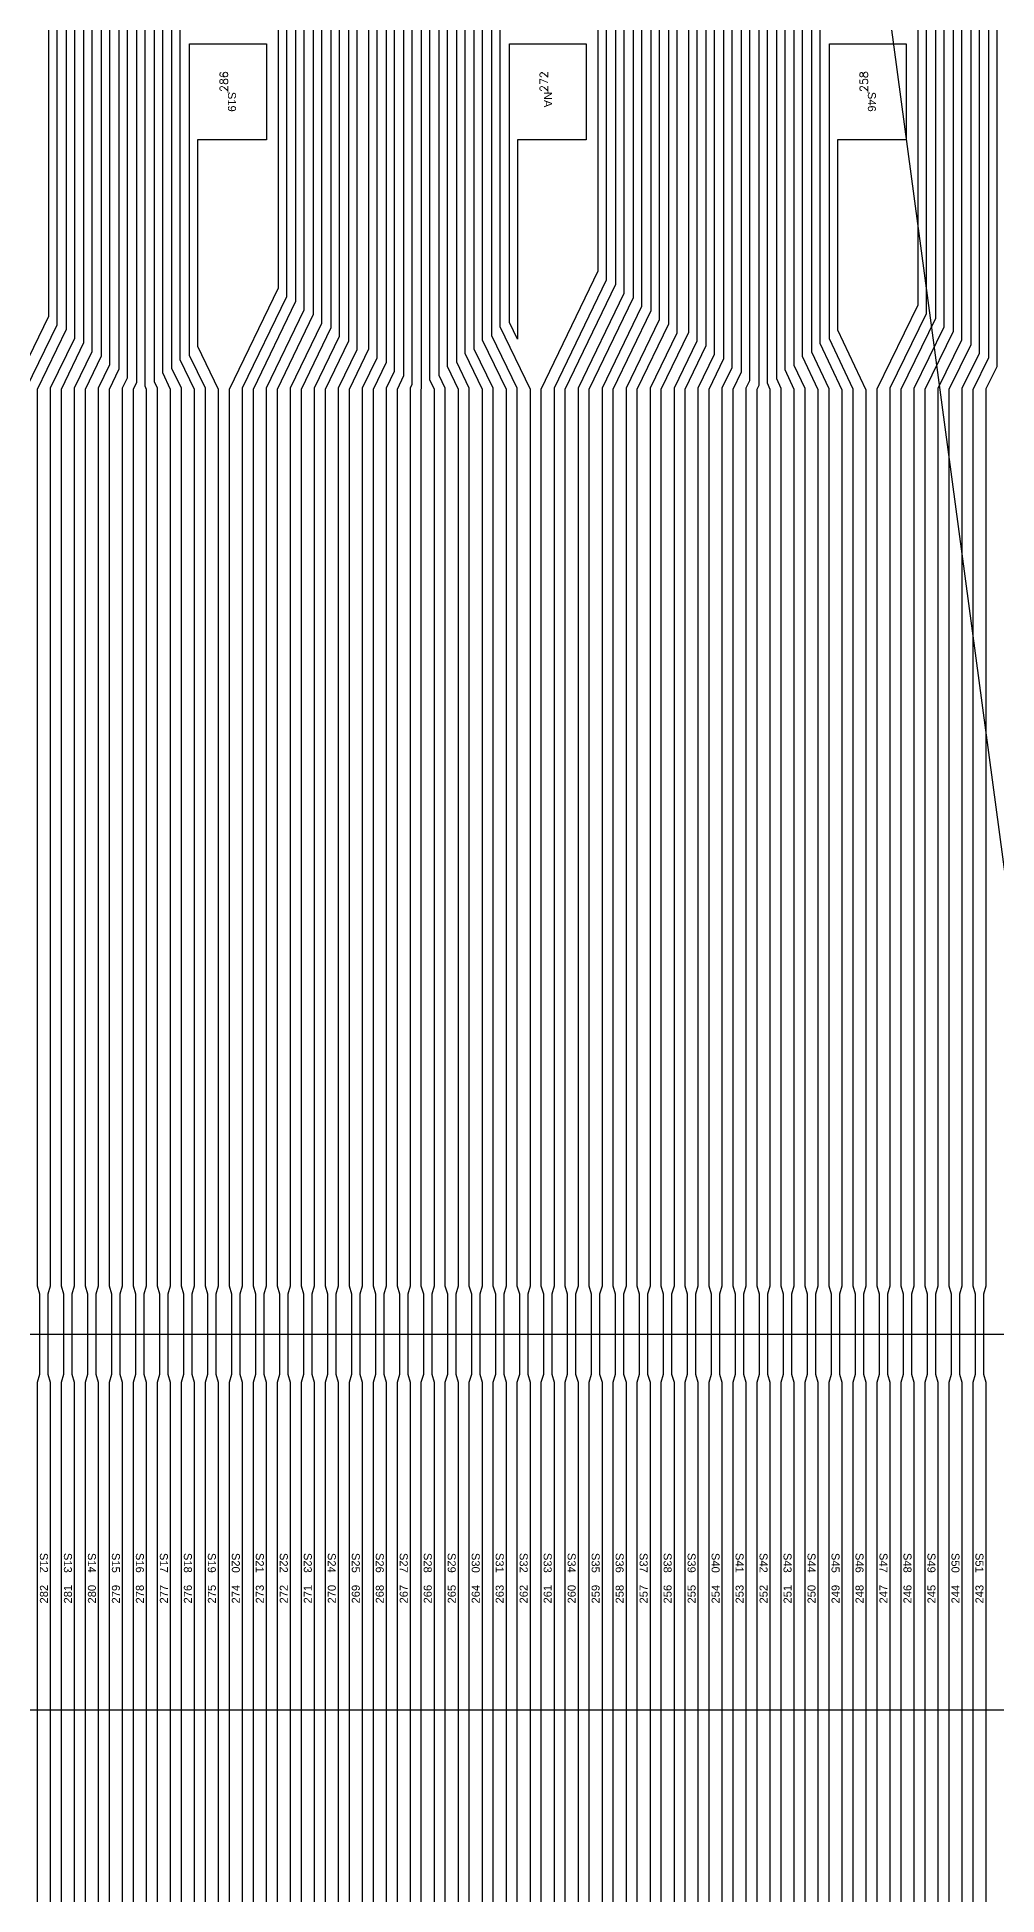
# Model space of a CAD drawing. Extents: x 10 to 206, y -65 to 73.
# Drawn here: x 58.5 to 59.7, y 37.936 to 40.258 of the extents above; entities that cross this region are included whole.
import ezdxf
from ezdxf.enums import TextEntityAlignment as Align

# ---------------------------------------------------------------- set-up
doc = ezdxf.new("R2010")
doc.units = 0
doc.header["$LTSCALE"] = 0.5
doc.layers.get('0').update_dxf_attribs({"lineweight": 13})
for name, color, linetype in [('01 Copper', 3, 'Continuous'), ('03 Solder resist', 6, 'Continuous'), ('06 Cutline', 4, 'Continuous'), ('08 Dimension&pin assignment', 7, 'Continuous')]:
    doc.layers.add(name, color=color, linetype=linetype)
doc.layers.add('13 OL no.', color=190, linetype='Continuous', lineweight=0)
doc.layers.add('14 OL name', color=220, linetype='Continuous', lineweight=0)
doc.styles.add('BWCUSTNM', font='txt.shx', dxfattribs={"bigfont": 'AllInOneBig.shx'})
doc.styles.add('MBC_Arial_Font', font='arial.ttf')
doc.styles.get("Standard").update_dxf_attribs({"font": 'romans.shx', "width": 0.75, "bigfont": 'AllInOneBig.shx'})
doc.dimstyles.new('ISO-25', dxfattribs={"dimtxt": 0.5, "dimasz": 0.8, "dimexe": 0.1, "dimexo": 0.1, "dimgap": 0.1, "dimtad": 1, "dimdec": 3, "dimzin": 1, "dimdsep": 46, "dimtxsty": 'Standard', "dimcen": 0.5, "dimadec": 0, "dimazin": 0, "dimtfac": 1, "dimtdec": 3, "dimtmove": 0, "dimatfit": 3, "dimfxl": 0, "dimarcsym": 0})
doc.dimstyles.new('ISO-25$0', dxfattribs={"dimtxt": 0.5, "dimasz": 1, "dimexe": 0.1, "dimexo": 0.1, "dimgap": 0.1, "dimtad": 1, "dimdec": 3, "dimzin": 1, "dimdsep": 46, "dimtxsty": 'Standard', "dimcen": 0.5, "dimadec": 0, "dimazin": 0, "dimtfac": 1, "dimtdec": 3, "dimtmove": 0, "dimatfit": 3, "dimfxl": 0, "dimarcsym": 0})

# ---------------------------------------------------------------- blocks, each defined once
blk = doc.blocks.new('*D602')
at = {"layer": '08 Dimension&pin assignment', "color": 0, "lineweight": -2, "transparency": 16777216}
for p, q in [((55.9754, 38.2669), (55.9754, 46.9014)), ((62.1073, 42.4464), (62.1073, 46.9014)), ((55.9754, 46.8014), (49.3147, 46.8014)), ((61.3073, 46.8014), (56.7754, 46.8014))]:
    blk.add_line(p, q, dxfattribs=at)
at = {"layer": '08 Dimension&pin assignment', "color": 0, "transparency": 16777216}
for points in [[(56.7754, 46.9348), (56.7754, 46.6681), (55.9754, 46.8014)], [(61.3073, 46.6681), (61.3073, 46.9348), (62.1073, 46.8014)]]:
    blk.add_solid(points, dxfattribs=at)
at = {"layer": 'Defpoints', "color": 0, "transparency": 16777216}
for p in [(55.9754, 46.8014), (62.1073, 42.3464), (55.9754, 38.1669)]:
    blk.add_point(p, dxfattribs=at)
at = {"layer": '08 Dimension&pin assignment', "color": 0, "transparency": 16777216, "insert": (52.1557, 47.2824), "char_height": 0.5, "attachment_point": 5}
blk.add_mtext('6.1318644%%P{\\C2;0.1}(SR)', dxfattribs=at)
blk = doc.blocks.new('*D603')
at = {"layer": '08 Dimension&pin assignment', "color": 0, "lineweight": -2, "transparency": 16777216}
for p, q in [((57.0683, 38.6369), (57.0683, 48.9014)), ((67.1463, 38.6369), (67.1463, 48.9014)), ((57.8683, 48.8014), (66.3463, 48.8014))]:
    blk.add_line(p, q, dxfattribs=at)
at = {"layer": '08 Dimension&pin assignment', "color": 0, "transparency": 16777216}
for points in [[(57.8683, 48.9348), (57.8683, 48.6681), (57.0683, 48.8014)], [(66.3463, 48.6681), (66.3463, 48.9348), (67.1463, 48.8014)]]:
    blk.add_solid(points, dxfattribs=at)
at = {"layer": 'Defpoints', "color": 0, "transparency": 16777216}
for p in [(67.1463, 48.8014), (57.0683, 38.5369), (67.1463, 38.5369)]:
    blk.add_point(p, dxfattribs=at)
at = {"layer": '08 Dimension&pin assignment', "color": 0, "transparency": 16777216, "insert": (62.1073, 49.2824), "char_height": 0.5, "attachment_point": 5}
blk.add_mtext('*10.0780%%P0.003(Mark~Mark) after IC', dxfattribs=at)
blk = doc.blocks.new('*D605')
at = {"layer": '08 Dimension&pin assignment', "color": 0, "lineweight": -2, "transparency": 16777216}
for p, q in [((57.2792, 38.7952), (57.2792, 44.9014)), ((66.9353, 38.7952), (66.9353, 44.9014)), ((58.0792, 44.8014), (66.1353, 44.8014))]:
    blk.add_line(p, q, dxfattribs=at)
at = {"layer": '08 Dimension&pin assignment', "color": 0, "transparency": 16777216}
for points in [[(58.0792, 44.9348), (58.0792, 44.6681), (57.2792, 44.8014)], [(66.1353, 44.6681), (66.1353, 44.9348), (66.9353, 44.8014)]]:
    blk.add_solid(points, dxfattribs=at)
at = {"layer": 'Defpoints', "color": 0, "transparency": 16777216}
for p in [(66.9353, 44.8014), (57.2792, 38.6952), (66.9353, 38.6952)]:
    blk.add_point(p, dxfattribs=at)
at = {"layer": '08 Dimension&pin assignment', "color": 0, "transparency": 16777216, "insert": (62.1073, 45.2824), "char_height": 0.5, "attachment_point": 5}
blk.add_mtext('*P0.03*(323-1)*0.9996=*9.656136%%P0.003(Total pitch) after IC', dxfattribs=at)
blk = doc.blocks.new('*D622')
at = {"layer": '08 Dimension&pin assignment', "color": 0, "lineweight": -2, "transparency": 16777216}
for p, q in [((46.1973, 39.1364), (46.1973, 52.9014)), ((78.0173, 39.1364), (78.0173, 52.9014)), ((46.9973, 52.8014), (77.2173, 52.8014))]:
    blk.add_line(p, q, dxfattribs=at)
at = {"layer": '08 Dimension&pin assignment', "color": 0, "transparency": 16777216}
for points in [[(46.9973, 52.9348), (46.9973, 52.6681), (46.1973, 52.8014)], [(77.2173, 52.9348), (77.2173, 52.6681), (78.0173, 52.8014)]]:
    blk.add_solid(points, dxfattribs=at)
at = {"layer": '08 Dimension&pin assignment', "color": 0, "transparency": 16777216, "insert": (62.1014, 53.1514), "char_height": 0.5, "width": 4.25, "attachment_point": 5}
blk.add_mtext('31.820%%P0.07', dxfattribs=at)
blk = doc.blocks.new('*D626')
at = {"layer": '08 Dimension&pin assignment', "color": 0, "lineweight": -2, "transparency": 16777216}
for p, q in [((47.8345, 43.0835), (54.2023, 43.0835)), ((54.2023, 43.0835), (56.6015, 36.6674)), ((58.6329, 31.2348), (56.8817, 35.9181)), ((58.9131, 30.4855), (59.1932, 29.7361))]:
    blk.add_line(p, q, dxfattribs=at)
at = {"layer": '08 Dimension&pin assignment', "color": 0, "transparency": 16777216}
for points in [[(56.7263, 36.7141), (56.4766, 36.6207), (56.8817, 35.9181)], [(59.0379, 30.5322), (58.7882, 30.4388), (58.6329, 31.2348)]]:
    blk.add_solid(points, dxfattribs=at)
at = {"layer": '08 Dimension&pin assignment', "color": 0, "transparency": 16777216, "insert": (50.9684, 43.5644), "char_height": 0.5, "attachment_point": 5}
blk.add_mtext('∅5.000(Tape NG hole)', dxfattribs=at)
blk = doc.blocks.new('*D629')
at = {"layer": '08 Dimension&pin assignment', "color": 0, "lineweight": -2, "transparency": 16777216}
for p, q in [((55.6423, 35.3125), (55.6423, 51.9014)), ((68.5723, 35.3125), (68.5723, 51.9014)), ((56.4423, 51.8014), (67.7723, 51.8014))]:
    blk.add_line(p, q, dxfattribs=at)
at = {"layer": '08 Dimension&pin assignment', "color": 0, "transparency": 16777216}
for points in [[(56.4423, 51.9348), (56.4423, 51.6681), (55.6423, 51.8014)], [(67.7723, 51.9348), (67.7723, 51.6681), (68.5723, 51.8014)]]:
    blk.add_solid(points, dxfattribs=at)
at = {"layer": '08 Dimension&pin assignment', "color": 0, "transparency": 16777216, "insert": (62.1073, 52.2824), "char_height": 0.5, "attachment_point": 5}
blk.add_mtext('12.930±0.1(Cutline)', dxfattribs=at)
blk = doc.blocks.new('*D632')
at = {"layer": '08 Dimension&pin assignment', "color": 0, "lineweight": -2, "transparency": 16777216}
for p, q in [((86.5948, 34.3764), (86.5948, 45.0329)), ((57.8573, 33.5764), (86.6948, 33.5764)), ((79.6948, 33.5764), (86.6948, 33.5764)), ((86.5948, 32.7764), (86.5948, 31.9764))]:
    blk.add_line(p, q, dxfattribs=at)
at = {"layer": '08 Dimension&pin assignment', "color": 0, "transparency": 16777216}
for points in [[(86.4614, 34.3764), (86.7281, 34.3764), (86.5948, 33.5764)], [(86.4614, 32.7764), (86.7281, 32.7764), (86.5948, 33.5764)]]:
    blk.add_solid(points, dxfattribs=at)
at = {"layer": '08 Dimension&pin assignment', "color": 0, "transparency": 16777216, "insert": (86.1138, 41.0847), "char_height": 0.5, "attachment_point": 5, "rotation": 90}
blk.add_mtext('0%%P1(%%C5mm Tape NG Hole)', dxfattribs=at)
blk = doc.blocks.new('*D635')
at = {"layer": '08 Dimension&pin assignment', "color": 0, "lineweight": -2, "transparency": 16777216}
for p, q in [((57.3051, 37.7672), (57.3051, 49.9014)), ((66.9094, 37.7672), (66.9094, 49.9014)), ((58.1051, 49.8014), (66.1094, 49.8014))]:
    blk.add_line(p, q, dxfattribs=at)
at = {"layer": '08 Dimension&pin assignment', "color": 0, "transparency": 16777216}
for points in [[(58.1051, 49.9348), (58.1051, 49.6681), (57.3051, 49.8014)], [(66.1094, 49.9348), (66.1094, 49.6681), (66.9094, 49.8014)]]:
    blk.add_solid(points, dxfattribs=at)
at = {"layer": 'Defpoints', "color": 0, "transparency": 16777216}
for p in [(66.9094, 49.8014), (57.3051, 37.6672), (66.9094, 37.6672)]:
    blk.add_point(p, dxfattribs=at)
at = {"layer": '08 Dimension&pin assignment', "color": 0, "transparency": 16777216, "insert": (62.1073, 50.2824), "char_height": 0.5, "width": 8.508446, "attachment_point": 5}
blk.add_mtext('9.604±0.1(Cutline)', dxfattribs=at)
blk = doc.blocks.new('*D639')
at = {"layer": '08 Dimension&pin assignment', "color": 0, "lineweight": -2, "transparency": 16777216}
for p, q in [((56.6923, 34.1764), (56.6923, 45.9014)), ((62.1073, 42.4464), (62.1073, 45.9014)), ((61.3073, 45.8014), (57.4923, 45.8014))]:
    blk.add_line(p, q, dxfattribs=at)
at = {"layer": '08 Dimension&pin assignment', "color": 0, "transparency": 16777216}
for points in [[(57.4923, 45.9348), (57.4923, 45.6681), (56.6923, 45.8014)], [(61.3073, 45.9348), (61.3073, 45.6681), (62.1073, 45.8014)]]:
    blk.add_solid(points, dxfattribs=at)
at = {"layer": '08 Dimension&pin assignment', "color": 0, "transparency": 16777216, "insert": (59.3998, 46.2824), "char_height": 0.5, "attachment_point": 5}
blk.add_mtext('5.415{\\A1;\\Fromans,bigfont|c128;%%P0.1\\Fromans,bigfont|c136;5\\Fromans,bigfont|c128;(\\Fromans,bigfont|c136;SR\\Fromans,bigfont|c128;)}', dxfattribs=at)
blk = doc.blocks.new('*D644')
at = {"layer": '08 Dimension&pin assignment', "color": 0, "lineweight": -2, "transparency": 16777216}
for p, q in [((56.7683, 38.5369), (56.7683, 50.9014)), ((67.4463, 38.5369), (67.4463, 50.9014)), ((57.5683, 50.8014), (66.6463, 50.8014))]:
    blk.add_line(p, q, dxfattribs=at)
at = {"layer": '08 Dimension&pin assignment', "color": 0, "transparency": 16777216}
for points in [[(57.5683, 50.9348), (57.5683, 50.6681), (56.7683, 50.8014)], [(66.6463, 50.9348), (66.6463, 50.6681), (67.4463, 50.8014)]]:
    blk.add_solid(points, dxfattribs=at)
at = {"layer": '08 Dimension&pin assignment', "color": 0, "transparency": 16777216, "insert": (62.1073, 51.2824), "char_height": 0.5, "width": 7.421255, "attachment_point": 5}
blk.add_mtext('10.678±0.1(Cutline)', dxfattribs=at)
blk = doc.blocks.new('*D692')
at = {"layer": '08 Dimension&pin assignment', "color": 0, "lineweight": -2, "transparency": 16777216}
for p, q in [((57.1453, 33.9409), (57.1453, 43.8654)), ((67.0692, 33.9409), (67.0692, 43.8654)), ((57.9453, 43.7654), (66.2692, 43.7654)), ((67.0692, 43.7654), (78.7121, 43.7654))]:
    blk.add_line(p, q, dxfattribs=at)
at = {"layer": '08 Dimension&pin assignment', "color": 0, "transparency": 16777216}
for points in [[(57.9453, 43.8987), (57.9453, 43.632), (57.1453, 43.7654)], [(66.2692, 43.632), (66.2692, 43.8987), (67.0692, 43.7654)]]:
    blk.add_solid(points, dxfattribs=at)
at = {"layer": 'Defpoints', "color": 0, "transparency": 16777216}
for p in [(67.0692, 43.7654), (57.1453, 33.8409), (67.0692, 33.8409)]:
    blk.add_point(p, dxfattribs=at)
at = {"layer": '08 Dimension&pin assignment', "color": 0, "transparency": 16777216, "insert": (73.2907, 44.2463), "char_height": 0.5, "attachment_point": 5}
blk.add_mtext('{\\Fromans,chineset|c0;\\C2;9.9\\Fromans.shx,chineset.shx|c0;18*1.0006=9.9239508%%P0.005(I/L)}', dxfattribs=at)

msp = doc.modelspace()

# ---------------------------------------------------------------- linework, layer by layer
for p in [(58.73875674, 40.18942951), (59.13875674, 40.18942951), (59.53875674, 40.18942951)]:
    msp.add_point(p)
at = {"layer": '01 Copper'}
for points in [[(58.47070874, 35.77851352), (58.47070874, 38.57693204), (58.47370874, 38.58693204), (58.47370874, 38.68693204), (58.47070874, 38.69693204), (58.47070874, 39.81802861), (58.51475674, 39.90916839), (58.51475674, 41.15142951), (58.59975674, 41.15142951), (58.59975674, 41.03142951), (58.52475674, 41.03142951), (58.52475674, 39.89768625), (58.48670874, 39.81896109), (58.48670874, 38.69693204), (58.48370874, 38.68693204), (58.48370874, 38.58693204), (58.48670874, 38.57693204), (58.48670874, 35.77602542, -0.1359329595)], [(58.50069674, 35.7740713), (58.50069674, 38.57693204), (58.50369674, 38.58693204), (58.50369674, 38.68693204), (58.50069674, 38.69693204), (58.50069674, 39.81802861), (58.53675674, 39.89264041), (58.53675674, 41.01142951), (58.65175674, 41.01142951), (58.65175674, 41.03142951), (58.61475674, 41.03142951), (58.61475674, 41.15142951), (58.69975674, 41.15142951), (58.69975674, 41.03142951), (58.66275674, 41.03142951), (58.66275674, 41.00042951), (58.54675674, 41.00042951), (58.54675674, 39.88115827), (58.51669674, 39.81896109), (58.51669674, 38.69693204), (58.51369674, 38.68693204), (58.51369674, 38.58693204), (58.51669674, 38.57693204), (58.51669674, 35.77158321, -0.1359329595)], [(58.83056474, 35.7252069), (58.83056474, 38.57693204), (58.83356474, 38.58693204), (58.83356474, 38.68693204), (58.83056474, 38.69693204), (58.83056474, 39.81802864), (58.86775674, 39.89498262), (58.86775674, 41.00042951), (58.75175674, 41.00042951), (58.75175674, 41.03142951), (58.71475674, 41.03142951), (58.71475674, 41.15142951), (58.79975674, 41.15142951), (58.79975674, 41.03142951), (58.76275674, 41.03142951), (58.76275674, 41.01142951), (58.87775674, 41.01142951), (58.87775674, 39.88350049), (58.84656474, 39.81896111), (58.84656474, 38.69693204), (58.84356474, 38.68693204), (58.84356474, 38.58693204), (58.84656474, 38.57693204), (58.84656474, 35.72271881, -0.1359329595)], [(58.86055274, 35.72076469), (58.86055274, 38.57693204), (58.86355274, 38.58693204), (58.86355274, 38.68693204), (58.86055274, 38.69693204), (58.86055274, 39.81802863), (58.88975674, 39.87845464), (58.88975674, 41.03142951), (58.81475674, 41.03142951), (58.81475674, 41.15142951), (58.89975674, 41.15142951), (58.89975674, 39.86697251), (58.87655274, 39.8189611), (58.87655274, 38.69693204), (58.87355274, 38.68693204), (58.87355274, 38.58693204), (58.87655274, 38.57693204), (58.87655274, 35.71827659, -0.1359329595)], [(58.89054074, 35.71632247), (58.89054074, 38.57693204), (58.89354074, 38.58693204), (58.89354074, 38.68693204), (58.89054074, 38.69693204), (58.89054074, 39.81802863), (58.91475674, 39.86813396), (58.91475674, 41.15142951), (58.99975674, 41.15142951), (58.99975674, 41.03142951), (58.92475674, 41.03142951), (58.92475674, 39.85665183), (58.90654074, 39.8189611), (58.90654074, 38.69693204), (58.90354074, 38.68693204), (58.90354074, 38.58693204), (58.90654074, 38.57693204), (58.90654074, 35.71383438, -0.1359329595)], [(58.92052874, 35.71188025), (58.92052874, 38.57693204), (58.92352874, 38.58693204), (58.92352874, 38.68693204), (58.92052874, 38.69693204), (58.92052874, 39.81802862), (58.93675674, 39.85160598), (58.93675674, 41.01142951), (59.05175674, 41.01142951), (59.05175674, 41.03142951), (59.01475674, 41.03142951), (59.01475674, 41.15142951), (59.09975674, 41.15142951), (59.09975674, 41.03142951), (59.06275674, 41.03142951), (59.06275674, 41.00042951), (58.94675674, 41.00042951), (58.94675674, 39.84012385), (58.93652874, 39.81896109), (58.93652874, 38.69693204), (58.93352874, 38.68693204), (58.93352874, 38.58693204), (58.93652874, 38.57693204), (58.93652874, 35.70939216, -0.1359329595)], [(59.22040874, 35.66745807), (59.22040874, 38.57693204), (59.22340874, 38.58693204), (59.22340874, 38.68693204), (59.22040874, 38.69693204), (59.22040874, 39.81802862), (59.26775674, 39.91599642), (59.26775674, 41.00042951), (59.15175674, 41.00042951), (59.15175674, 41.03142951), (59.11475674, 41.03142951), (59.11475674, 41.15142951), (59.19975674, 41.15142951), (59.19975674, 41.03142951), (59.16275674, 41.03142951), (59.16275674, 41.01142951), (59.27775674, 41.01142951), (59.27775674, 39.90451429), (59.23640874, 39.8189611), (59.23640874, 38.69693204), (59.23340874, 38.68693204), (59.23340874, 38.58693204), (59.23640874, 38.57693204), (59.23640874, 35.66496998, -0.1359329595)], [(59.25039674, 35.66301586), (59.25039674, 38.57693204), (59.25339674, 38.58693204), (59.25339674, 38.68693204), (59.25039674, 38.69693204), (59.25039674, 39.81802862), (59.28975674, 39.89946844), (59.28975674, 41.03142951), (59.21475674, 41.03142951), (59.21475674, 41.15142951), (59.29975674, 41.15142951), (59.29975674, 39.8879863), (59.26639674, 39.8189611), (59.26639674, 38.69693204), (59.26339674, 38.68693204), (59.26339674, 38.58693204), (59.26639674, 38.57693204), (59.26639674, 35.66052776, -0.1359329595)], [(59.28038474, 35.65857364), (59.28038474, 38.57693204), (59.28338474, 38.58693204), (59.28338474, 38.68693204), (59.28038474, 38.69693204), (59.28038474, 39.81802862), (59.31475674, 39.88914776), (59.31475674, 41.15142951), (59.39975674, 41.15142951), (59.39975674, 41.03142951), (59.32475674, 41.03142951), (59.32475674, 39.87766563), (59.29638474, 39.81896109), (59.29638474, 38.69693204), (59.29338474, 38.68693204), (59.29338474, 38.58693204), (59.29638474, 38.57693204), (59.29638474, 35.65608555, -0.1359329595)], [(59.31037274, 35.65413142), (59.31037274, 38.57693204), (59.31337274, 38.58693204), (59.31337274, 38.68693204), (59.31037274, 38.69693204), (59.31037274, 39.81802862), (59.33675674, 39.87261978), (59.33675674, 41.01142951), (59.45175674, 41.01142951), (59.45175674, 41.03142951), (59.41475674, 41.03142951), (59.41475674, 41.15142951), (59.49975674, 41.15142951), (59.49975674, 41.03142951), (59.46275674, 41.03142951), (59.46275674, 41.00042951), (59.34675674, 41.00042951), (59.34675674, 39.86113765), (59.32637274, 39.81896109), (59.32637274, 38.69693204), (59.32337274, 38.68693204), (59.32337274, 38.58693204), (59.32637274, 38.57693204), (59.32637274, 35.65164333, -0.1359329595)], [(59.64024074, 35.60526703), (59.64024074, 38.57693204), (59.64324074, 38.58693204), (59.64324074, 38.68693204), (59.64024074, 38.69693204), (59.64024074, 39.81769542), (59.66775674, 39.8738262), (59.66775674, 41.00042951), (59.55175674, 41.00042951), (59.55175674, 41.03142951), (59.51475674, 41.03142951), (59.51475674, 41.15142951), (59.59975674, 41.15142951), (59.59975674, 41.03142951), (59.56275674, 41.03142951), (59.56275674, 41.01142951), (59.67775674, 41.01142951), (59.67775674, 39.86241956), (59.65624074, 39.81852837), (59.65624074, 38.69693204), (59.65324074, 38.68693204), (59.65324074, 38.58693204), (59.65624074, 38.57693204), (59.65624074, 35.60277893, -0.1359329595)], [(59.67022874, 35.60082481), (59.67022874, 38.57693204), (59.67322874, 38.58693204), (59.67322874, 38.68693204), (59.67022874, 38.69693204), (59.67022874, 39.81752883), (59.68975674, 39.85736463), (59.68975674, 41.03142951), (59.61475674, 41.03142951), (59.61475674, 41.15142951), (59.69975674, 41.15142951), (59.69975674, 39.84595799), (59.68622874, 39.81836178), (59.68622874, 38.69693204), (59.68322874, 38.68693204), (59.68322874, 38.58693204), (59.68622874, 38.57693204), (59.68622874, 35.59833672, -0.1359329595)], [(58.53068474, 35.76962908), (58.53068474, 38.57693204), (58.53368474, 38.58693204), (58.53368474, 38.68693204), (58.53068474, 38.69693204), (58.53068474, 39.81802861), (58.55875674, 39.87611242), (58.55875674, 40.98042951), (58.64775674, 40.98042951), (58.64775674, 40.86042951), (58.56875674, 40.86042951), (58.56875674, 39.86463029), (58.54668474, 39.81896109), (58.54668474, 38.69693204), (58.54368474, 38.68693204), (58.54368474, 38.58693204), (58.54668474, 38.57693204), (58.54668474, 35.76714099, -0.1359329595)], [(58.62064874, 35.75630243), (58.62064874, 38.57693204), (58.62364874, 38.58693204), (58.62364874, 38.68693204), (58.62064874, 38.69693204), (58.62064874, 39.81802861), (58.62475674, 39.82652848), (58.62475674, 40.56042951), (58.70175674, 40.56042951), (58.70175674, 40.86042951), (58.66275674, 40.86042951), (58.66275674, 40.98042951), (58.75175674, 40.98042951), (58.75175674, 40.86042951), (58.71275674, 40.86042951), (58.71275674, 40.54942951), (58.63475674, 40.54942951), (58.63475674, 39.82194335), (58.63664874, 39.81802861), (58.63664874, 38.69693204), (58.63364874, 38.68693204), (58.63364874, 38.58693204), (58.63664874, 38.57693204), (58.63664874, 35.75381434, -0.1359329595)], [(58.80057674, 35.72964912), (58.80057674, 38.57693204), (58.80357674, 38.58693204), (58.80357674, 38.68693204), (58.80057674, 38.69693204), (58.80057674, 39.81802864), (58.84575674, 39.9115106), (58.84575674, 40.86042951), (58.76675674, 40.86042951), (58.76675674, 40.98042951), (58.85575674, 40.98042951), (58.85575674, 39.90002847), (58.81657674, 39.81896111), (58.81657674, 38.69693204), (58.81357674, 38.68693204), (58.81357674, 38.58693204), (58.81657674, 38.57693204), (58.81657674, 35.72716103, -0.1359329595)], [(58.95051674, 35.70743803), (58.95051674, 38.57693204), (58.95351674, 38.58693204), (58.95351674, 38.68693204), (58.95051674, 38.69693204), (58.95051674, 39.81802862), (58.95875674, 39.83507801), (58.95875674, 40.98042951), (59.04775674, 40.98042951), (59.04775674, 40.86042951), (58.96875674, 40.86042951), (58.96875674, 39.82359587), (58.96651674, 39.81896109), (58.96651674, 38.69693204), (58.96351674, 38.68693204), (58.96351674, 38.58693204), (58.96651674, 38.57693204), (58.96651674, 35.70494994, -0.1359329595)], [(59.04048074, 35.69411138), (59.04048074, 38.57693204), (59.04348074, 38.58693204), (59.04348074, 38.68693204), (59.04048074, 38.69693204), (59.04048074, 39.81896108), (59.02475674, 39.85149564), (59.02475674, 40.56042951), (59.10175674, 40.56042951), (59.10175674, 40.86042951), (59.06275674, 40.86042951), (59.06275674, 40.98042951), (59.15175674, 40.98042951), (59.15175674, 40.86042951), (59.11275674, 40.86042951), (59.11275674, 40.54942951), (59.03475674, 40.54942951), (59.03475674, 39.86297778), (59.05648074, 39.8180286), (59.05648074, 38.69693204), (59.05348074, 38.68693204), (59.05348074, 38.58693204), (59.05648074, 38.57693204), (59.05648074, 35.69162329, -0.1359329595)], [(59.19042074, 35.67190029), (59.19042074, 38.57693204), (59.19342074, 38.58693204), (59.19342074, 38.68693204), (59.19042074, 38.69693204), (59.19042074, 39.81802863), (59.24575674, 39.9325244), (59.24575674, 40.86042951), (59.16675674, 40.86042951), (59.16675674, 40.98042951), (59.25575674, 40.98042951), (59.25575674, 39.92104227), (59.20642074, 39.8189611), (59.20642074, 38.69693204), (59.20342074, 38.68693204), (59.20342074, 38.58693204), (59.20642074, 38.57693204), (59.20642074, 35.6694122, -0.1359329595)], [(59.34036074, 35.6496892), (59.34036074, 38.57693204), (59.34336074, 38.58693204), (59.34336074, 38.68693204), (59.34036074, 38.69693204), (59.34036074, 39.81802862), (59.35875674, 39.8560918), (59.35875674, 40.98042951), (59.44775674, 40.98042951), (59.44775674, 40.86042951), (59.36875674, 40.86042951), (59.36875674, 39.84460967), (59.35636074, 39.81896109), (59.35636074, 38.69693204), (59.35336074, 38.68693204), (59.35336074, 38.58693204), (59.35636074, 38.57693204), (59.35636074, 35.64720111, -0.1359329595)], [(59.43032474, 35.63636255), (59.43032474, 38.57693204), (59.43332474, 38.58693204), (59.43332474, 38.68693204), (59.43032474, 38.69693204), (59.43032474, 39.81885106), (59.42475674, 39.83064317), (59.42475674, 40.56042951), (59.50175674, 40.56042951), (59.50175674, 40.86042951), (59.46275674, 40.86042951), (59.46275674, 40.98042951), (59.55175674, 40.98042951), (59.55175674, 40.86042951), (59.51275674, 40.86042951), (59.51275674, 40.54942951), (59.43475674, 40.54942951), (59.43475674, 39.84225361), (59.44632474, 39.81775447), (59.44632474, 38.69693204), (59.44332474, 38.68693204), (59.44332474, 38.58693204), (59.44632474, 38.57693204), (59.44632474, 35.63387446, -0.1359329595)], [(59.61025274, 35.60970925), (59.61025274, 38.57693204), (59.61325274, 38.58693204), (59.61325274, 38.68693204), (59.61025274, 38.69693204), (59.61025274, 39.817862), (59.64575674, 39.89028777), (59.64575674, 40.86042951), (59.56675674, 40.86042951), (59.56675674, 40.98042951), (59.65575674, 40.98042951), (59.65575674, 39.87888112), (59.62625274, 39.81869496), (59.62625274, 38.69693204), (59.62325274, 38.68693204), (59.62325274, 38.58693204), (59.62625274, 38.57693204), (59.62625274, 35.60722115, -0.1359329595)], [(58.56067274, 35.76518686), (58.56067274, 38.57693204), (58.56367274, 38.58693204), (58.56367274, 38.68693204), (58.56067274, 38.69693204), (58.56067274, 39.81802861), (58.58075674, 39.85958444), (58.58075674, 40.84042951), (58.68675674, 40.84042951), (58.68675674, 40.72042951), (58.59075674, 40.72042951), (58.59075674, 39.84810231), (58.57667274, 39.81896109), (58.57667274, 38.69693204), (58.57367274, 38.68693204), (58.57367274, 38.58693204), (58.57667274, 38.57693204), (58.57667274, 35.76269877, -0.1359329595)], [(58.77058874, 35.73409134), (58.77058874, 38.57693204), (58.77358874, 38.58693204), (58.77358874, 38.68693204), (58.77058874, 38.69693204), (58.77058874, 39.81802864), (58.82375674, 39.92803858), (58.82375674, 40.72042951), (58.72775674, 40.72042951), (58.72775674, 40.84042951), (58.83375674, 40.84042951), (58.83375674, 39.91655645), (58.78658874, 39.81896112), (58.78658874, 38.69693204), (58.78358874, 38.68693204), (58.78358874, 38.58693204), (58.78658874, 38.57693204), (58.78658874, 35.73160325, -0.1359329595)], [(58.98050474, 35.70299582), (58.98050474, 38.57693204), (58.98350474, 38.58693204), (58.98350474, 38.68693204), (58.98050474, 38.69693204), (58.98050474, 39.81802861), (58.98075674, 39.81855003), (58.98075674, 40.84042951), (59.08675674, 40.84042951), (59.08675674, 40.72042951), (58.99075674, 40.72042951), (58.99075674, 39.82992181), (58.99650474, 39.81802861), (58.99650474, 38.69693204), (58.99350474, 38.68693204), (58.99350474, 38.58693204), (58.99650474, 38.57693204), (58.99650474, 35.70050772, -0.1359329595)], [(59.16043274, 35.67634251), (59.16043274, 38.57693204), (59.16343274, 38.58693204), (59.16343274, 38.68693204), (59.16043274, 38.69693204), (59.16043274, 39.81802863), (59.22375674, 39.94905238), (59.22375674, 40.72042951), (59.12775674, 40.72042951), (59.12775674, 40.84042951), (59.23375674, 40.84042951), (59.23375674, 39.93757025), (59.17643274, 39.8189611), (59.17643274, 38.69693204), (59.17343274, 38.68693204), (59.17343274, 38.58693204), (59.17643274, 38.57693204), (59.17643274, 35.67385442, -0.1359329595)], [(59.37034874, 35.64524699), (59.37034874, 38.57693204), (59.37334874, 38.58693204), (59.37334874, 38.68693204), (59.37034874, 38.69693204), (59.37034874, 39.81802861), (59.38075674, 39.83956382), (59.38075674, 40.84042951), (59.48675674, 40.84042951), (59.48675674, 40.72042951), (59.39075674, 40.72042951), (59.39075674, 39.82808169), (59.38634874, 39.81896109), (59.38634874, 38.69693204), (59.38334874, 38.68693204), (59.38334874, 38.58693204), (59.38634874, 38.57693204), (59.38634874, 35.64275889, -0.1359329595)], [(59.58026474, 35.61415146), (59.58026474, 38.57693204), (59.58326474, 38.58693204), (59.58326474, 38.68693204), (59.58026474, 38.69693204), (59.58026474, 39.81802859), (59.62375674, 39.90674934), (59.62375674, 40.72042951), (59.52775674, 40.72042951), (59.52775674, 40.84042951), (59.63375674, 40.84042951), (59.63375674, 39.89534269), (59.59626474, 39.81886154), (59.59626474, 38.69693204), (59.59326474, 38.68693204), (59.59326474, 38.58693204), (59.59626474, 38.57693204), (59.59626474, 35.61166337, -0.1359329595)], [(58.59066074, 35.76074465), (58.59066074, 38.57693204), (58.59366074, 38.58693204), (58.59366074, 38.68693204), (58.59066074, 38.69693204), (58.59066074, 39.81802861), (58.60275674, 39.84305646), (58.60275674, 40.70042951), (58.68675674, 40.70042951), (58.68675674, 40.58042951), (58.61275674, 40.58042951), (58.61275674, 39.83157433), (58.60666074, 39.81896109), (58.60666074, 38.69693204), (58.60366074, 38.68693204), (58.60366074, 38.58693204), (58.60666074, 38.57693204), (58.60666074, 35.75825655, -0.1359329595)], [(58.74060074, 35.73853356), (58.74060074, 38.57693204), (58.74360074, 38.58693204), (58.74360074, 38.68693204), (58.74060074, 38.69693204), (58.74060074, 39.81802865), (58.80175674, 39.94456656), (58.80175674, 40.58042951), (58.72775674, 40.58042951), (58.72775674, 40.70042951), (58.81175674, 40.70042951), (58.81175674, 39.93308443), (58.75660074, 39.81896112), (58.75660074, 38.69693204), (58.75360074, 38.68693204), (58.75360074, 38.58693204), (58.75660074, 38.57693204), (58.75660074, 35.73604547, -0.1359329595)], [(59.01049274, 35.6985536), (59.01049274, 38.57693204), (59.01349274, 38.58693204), (59.01349274, 38.68693204), (59.01049274, 38.69693204), (59.01049274, 39.81896109), (59.00275674, 39.83496766), (59.00275674, 40.70042951), (59.08675674, 40.70042951), (59.08675674, 40.58042951), (59.01275674, 40.58042951), (59.01275674, 39.8464498), (59.02649274, 39.81802861), (59.02649274, 38.69693204), (59.02349274, 38.68693204), (59.02349274, 38.58693204), (59.02649274, 38.57693204), (59.02649274, 35.69606551, -0.1359329595)], [(59.13044474, 35.68078473), (59.13044474, 38.57693204), (59.13344474, 38.58693204), (59.13344474, 38.68693204), (59.13044474, 38.69693204), (59.13044474, 39.81802863), (59.20175674, 39.96558036), (59.20175674, 40.58042951), (59.12775674, 40.58042951), (59.12775674, 40.70042951), (59.21175674, 40.70042951), (59.21175674, 39.95409823), (59.14644474, 39.8189611), (59.14644474, 38.69693204), (59.14344474, 38.68693204), (59.14344474, 38.58693204), (59.14644474, 38.57693204), (59.14644474, 35.67829664, -0.1359329595)], [(59.40033674, 35.64080477), (59.40033674, 38.57693204), (59.40333674, 38.58693204), (59.40333674, 38.68693204), (59.40033674, 38.69693204), (59.40033674, 39.81802861), (59.40275674, 39.82303584), (59.40275674, 40.70042951), (59.48675674, 40.70042951), (59.48675674, 40.58042951), (59.41275674, 40.58042951), (59.41275674, 39.82561047), (59.41633674, 39.81802861), (59.41633674, 38.69693204), (59.41333674, 38.68693204), (59.41333674, 38.58693204), (59.41633674, 38.57693204), (59.41633674, 35.63831668, -0.1359329595)], [(59.55027674, 35.61859368), (59.55027674, 38.57693204), (59.55327674, 38.58693204), (59.55327674, 38.68693204), (59.55027674, 38.69693204), (59.55027674, 39.81819518), (59.60175674, 39.9232109), (59.60175674, 40.58042951), (59.52775674, 40.58042951), (59.52775674, 40.70042951), (59.61175674, 40.70042951), (59.61175674, 39.91180426), (59.56627674, 39.81902813), (59.56627674, 38.69693204), (59.56327674, 38.68693204), (59.56327674, 38.58693204), (59.56627674, 38.57693204), (59.56627674, 35.61610559, -0.1359329595)], [(58.65063674, 35.75186021), (58.65063674, 38.57693204), (58.65363674, 38.58693204), (58.65363674, 38.68693204), (58.65063674, 38.69693204), (58.65063674, 39.81896109), (58.64675674, 39.8269892), (58.64675674, 40.52942951), (58.78675674, 40.52942951), (58.78675674, 40.40942951), (58.65675674, 40.40942951), (58.65675674, 39.83847134), (58.66663674, 39.81802861), (58.66663674, 38.69693204), (58.66363674, 38.68693204), (58.66363674, 38.58693204), (58.66663674, 38.57693204), (58.66663674, 35.74937212, -0.1359329595)], [(59.07046874, 35.68966916), (59.07046874, 38.57693204), (59.07346874, 38.58693204), (59.07346874, 38.68693204), (59.07046874, 38.69693204), (59.07046874, 39.81896108), (59.04675674, 39.86802363), (59.04675674, 40.52942951), (59.18675674, 40.52942951), (59.18675674, 40.40942951), (59.05675674, 40.40942951), (59.05675674, 39.87950576), (59.08646874, 39.8180286), (59.08646874, 38.69693204), (59.08346874, 38.68693204), (59.08346874, 38.58693204), (59.08646874, 38.57693204), (59.08646874, 35.68718107, -0.1359329595)], [(59.46031274, 35.63192033), (59.46031274, 38.57693204), (59.46331274, 38.58693204), (59.46331274, 38.68693204), (59.46031274, 38.69693204), (59.46031274, 39.81857691), (59.44675674, 39.84728631), (59.44675674, 40.52942951), (59.58675674, 40.52942951), (59.58675674, 40.40942951), (59.45675674, 40.40942951), (59.45675674, 39.85889675), (59.47631274, 39.81748033), (59.47631274, 38.69693204), (59.47331274, 38.68693204), (59.47331274, 38.58693204), (59.47631274, 38.57693204), (59.47631274, 35.62943224, -0.1359329595)], [(58.68062474, 35.74741799), (58.68062474, 38.57693204), (58.68362474, 38.58693204), (58.68362474, 38.68693204), (58.68062474, 38.69693204), (58.68062474, 39.81896108), (58.66875674, 39.84351719), (58.66875674, 40.38942951), (58.78675674, 40.38942951), (58.78675674, 40.26942951), (58.67875674, 40.26942951), (58.67875674, 39.85499932), (58.69662474, 39.8180286), (58.69662474, 38.69693204), (58.69362474, 38.68693204), (58.69362474, 38.58693204), (58.69662474, 38.57693204), (58.69662474, 35.7449299, -0.1359329595)], [(59.10045674, 35.68522695), (59.10045674, 38.57693204), (59.10345674, 38.58693204), (59.10345674, 38.68693204), (59.10045674, 38.69693204), (59.10045674, 39.81896107), (59.06875674, 39.88455161), (59.06875674, 40.38942951), (59.18675674, 40.38942951), (59.18675674, 40.26942951), (59.07875674, 40.26942951), (59.07875674, 39.89603375), (59.11645674, 39.81802859), (59.11645674, 38.69693204), (59.11345674, 38.68693204), (59.11345674, 38.58693204), (59.11645674, 38.57693204), (59.11645674, 35.68273885, -0.1359329595)], [(59.49030074, 35.62747812), (59.49030074, 38.57693204), (59.49330074, 38.58693204), (59.49330074, 38.68693204), (59.49030074, 38.69693204), (59.49030074, 39.81830277), (59.46875674, 39.86392945), (59.46875674, 40.38942951), (59.58675674, 40.38942951), (59.58675674, 40.26942951), (59.47875674, 40.26942951), (59.47875674, 39.87553989), (59.50630074, 39.81720619), (59.50630074, 38.69693204), (59.50330074, 38.68693204), (59.50330074, 38.58693204), (59.50630074, 38.57693204), (59.50630074, 35.62499002, -0.1359329595)], [(58.71061274, 35.74297578), (58.71061274, 38.57693204), (58.71361274, 38.58693204), (58.71361274, 38.68693204), (58.71061274, 38.69693204), (58.71061274, 39.81896108), (58.69075674, 39.86004517), (58.69075674, 40.24942951), (58.78675674, 40.24942951), (58.78675674, 40.12942951), (58.70075674, 40.12942951), (58.70075674, 39.8715273), (58.72661274, 39.8180286), (58.72661274, 38.69693204), (58.72361274, 38.68693204), (58.72361274, 38.58693204), (58.72661274, 38.57693204), (58.72661274, 35.74048768, -0.1359329595)], [(59.52028874, 35.6230359), (59.52028874, 38.57693204), (59.52328874, 38.58693204), (59.52328874, 38.68693204), (59.52028874, 38.69693204), (59.52028874, 39.81802863), (59.49075674, 39.88057259), (59.49075674, 40.24942951), (59.58675674, 40.24942951), (59.58675674, 40.12942951), (59.50075674, 40.12942951), (59.50075674, 39.89218303), (59.53628874, 39.81693204), (59.53628874, 38.69693204), (59.53328874, 38.68693204), (59.53328874, 38.58693204), (59.53628874, 38.57693204), (59.53628874, 35.62054781, -0.1359329595)]]:
    msp.add_lwpolyline(points, format="xyb", dxfattribs=at)
msp.add_lwpolyline([(59.18675674, 40.24942951), (59.18675674, 40.12942951), (59.10075674, 40.12942951), (59.10075674, 39.88038857), (59.09075674, 39.90107959), (59.09075674, 40.24942951)], close=True, dxfattribs=at)
at = {"layer": '03 Solder resist'}
msp.add_lwpolyline([(69.6661237, 31.71147701), (69.37225674, 31.8875043), (69.37225674, 35.21245194, 0.3152987889), (68.6484789, 36.24611382), (67.70940985, 36.587907), (67.70940985, 37.39489425), (67.788677, 37.44607355, 0.2230807633), (68.23912115, 38.16693204), (55.97539234, 38.16693204, 0.2230807633), (56.42583649, 37.44607355), (56.50510364, 37.39489425), (56.50510364, 36.587907), (55.56603459, 36.24611382, 0.3152987889), (54.84225674, 35.21245194), (54.84225674, 31.8875043), (54.54838979, 31.71147701, 0.2636431542), (54.06225674, 30.85360711), (54.06225674, 30.15960799), (70.15225674, 30.15960799), (70.15225674, 30.85360711, 0.2636431542)], format="xyb", close=True, dxfattribs=at)
at = {"layer": '06 Cutline'}
msp.add_lwpolyline([(69.15225674, 28.55960799), (55.06225674, 28.55960799, -0.4142135624), (54.86225674, 28.75960799), (54.86225674, 30.85360711, -0.2636431542), (54.95948335, 31.02518109), (55.49641683, 31.34680605, 0.2636431542), (55.64225674, 31.60416702), (55.64225674, 35.21245194, -0.3152987889), (55.8396507, 35.49435972), (57.10770968, 35.95589545, 0.3152987889), (57.30510364, 36.23780323), (57.30510364, 37.66722836, 0.2546712192), (57.16782972, 37.91926054), (56.85977269, 38.11815939, -0.2546712192), (56.76825674, 38.28618085), (56.76825674, 38.43693204, -0.4142135624), (56.96825674, 38.63693204), (67.24625674, 38.63693204, -0.4142135624)], format="xyb", dxfattribs=at)

# ---------------------------------------------------------------- texts
at = {"layer": '13 OL no.', "style": 'BWCUSTNM'}
for s, p in [('286', (58.73375674, 40.18942951)), ('272', (59.13375674, 40.18942951)), ('258', (59.53375674, 40.18942951))]:
    msp.add_text(s, height=0.01, rotation=90, dxfattribs=at).set_placement(p, align=Align.MIDDLE_LEFT)
at = {"layer": '13 OL no.', "style": 'MBC_Arial_Font'}
for s, p in [('282', (58.50869674, 38.3117711)), ('281', (58.53868474, 38.3117711)), ('280', (58.56867274, 38.3117711)), ('279', (58.59866074, 38.3117711)), ('278', (58.62864874, 38.3117711)), ('277', (58.65863674, 38.3117711)), ('276', (58.68862474, 38.3117711)), ('275', (58.71861274, 38.3117711)), ('274', (58.74860074, 38.3117711)), ('273', (58.77858874, 38.3117711)), ('272', (58.80857674, 38.3117711)), ('271', (58.83856474, 38.3117711)), ('270', (58.86855274, 38.3117711)), ('269', (58.89854074, 38.3117711)), ('268', (58.92852874, 38.3117711)), ('267', (58.95851674, 38.3117711)), ('266', (58.98850474, 38.3117711)), ('265', (59.01849274, 38.3117711)), ('264', (59.04848074, 38.3117711)), ('263', (59.07846874, 38.3117711)), ('262', (59.10845674, 38.3117711)), ('261', (59.13844474, 38.3117711)), ('260', (59.16843274, 38.3117711)), ('259', (59.19842074, 38.3117711)), ('258', (59.22840874, 38.3117711)), ('257', (59.25839674, 38.3117711)), ('256', (59.28838474, 38.3117711)), ('255', (59.31837274, 38.3117711)), ('254', (59.34836074, 38.3117711)), ('253', (59.37834874, 38.3117711)), ('252', (59.40833674, 38.3117711)), ('251', (59.43832474, 38.3117711)), ('250', (59.46831274, 38.3117711)), ('249', (59.49830074, 38.3117711)), ('248', (59.52828874, 38.3117711)), ('247', (59.55827674, 38.3117711)), ('246', (59.58826474, 38.3117711)), ('245', (59.61825274, 38.3117711)), ('244', (59.64824074, 38.3117711)), ('243', (59.67822874, 38.3117711))]:
    msp.add_text(s, height=0.01, rotation=90, dxfattribs=at).set_placement(p, align=Align.MIDDLE_CENTER)
at = {"layer": '14 OL name', "style": 'MBC_Arial_Font'}
for s, p in [('S19', (58.74375674, 40.17700114)), ('S46', (59.54375674, 40.17700114)), ('S12', (58.50869674, 38.35091958)), ('S13', (58.53868474, 38.35091958)), ('S14', (58.56867274, 38.35091958)), ('S15', (58.59866074, 38.35091958)), ('S16', (58.62864874, 38.35091958)), ('S17', (58.65863674, 38.35091958)), ('S18', (58.68862474, 38.35091958)), ('S19', (58.71861274, 38.35091958)), ('S20', (58.74860074, 38.35091958)), ('S21', (58.77858874, 38.35091958)), ('S22', (58.80857674, 38.35091958)), ('S23', (58.83856474, 38.35091958)), ('S24', (58.86855274, 38.35091958)), ('S25', (58.89854074, 38.35091958)), ('S26', (58.92852874, 38.35091958)), ('S27', (58.95851674, 38.35091958)), ('S28', (58.98850474, 38.35091958)), ('S29', (59.01849274, 38.35091958)), ('S30', (59.04848074, 38.35091958)), ('S31', (59.07846874, 38.35091958)), ('S32', (59.10845674, 38.35091958)), ('S33', (59.13844474, 38.35091958)), ('S34', (59.16843274, 38.35091958)), ('S35', (59.19842074, 38.35091958)), ('S36', (59.22840874, 38.35091958)), ('S37', (59.25839674, 38.35091958)), ('S38', (59.28838474, 38.35091958)), ('S39', (59.31837274, 38.35091958)), ('S40', (59.34836074, 38.35091958)), ('S41', (59.37834874, 38.35091958)), ('S42', (59.40833674, 38.35091958)), ('S43', (59.43832474, 38.35091958)), ('S44', (59.46831274, 38.35091958)), ('S45', (59.49830074, 38.35091958)), ('S46', (59.52828874, 38.35091958)), ('S47', (59.55827674, 38.35091958)), ('S48', (59.58826474, 38.35091958)), ('S49', (59.61825274, 38.35091958)), ('S50', (59.64824074, 38.35091958)), ('S51', (59.67822874, 38.35091958))]:
    msp.add_text(s, height=0.01, rotation=270, dxfattribs=at).set_placement(p, align=Align.MIDDLE_CENTER)
msp.add_text('NA', height=0.01, rotation=270, dxfattribs=at).set_placement((59.13875674, 40.18942951), align=Align.MIDDLE_LEFT)

# ---------------------------------------------------------------- dimensions: what is measured, and where the dimension line sits
at = {"layer": '08 Dimension&pin assignment'}
for base, p1, p2, text, override, picture, middle in [((78.01725674, 52.80142951), (46.19725674, 39.03642951), (78.01725674, 39.03642951), '<>%%P0.07', {"dimadec": 3}, '*D622', (62.10138895, 52.80142951)), ((68.57225674, 51.80142951), (55.64225674, 35.21245194), (68.57225674, 35.21245194), '<>±0.1(Cutline)', {"dimadec": 3}, '*D629', (62.10725674, 51.80142951)), ((67.14625674, 48.80142951), (57.06825674, 38.53693204), (67.14625674, 38.53693204), '*<>%%P0.003(Mark~Mark) after IC', {"dimdec": 4, "dimtxsty": 'Standard', "dimadec": 3}, '*D603', (62.10725674, 48.80142951)), ((55.9753923402, 46.8014295119), (62.1072567431, 42.3464295119), (55.9753923402, 38.1669320432), '<>%%P{\\C2;0.1}(SR)', {"dimdec": 8, "dimzin": 9, "dimtxsty": 'Standard', "dimadec": 3}, '*D602', (52.1557494831, 46.8014295119)), ((66.9353247431, 44.8014295119), (57.2791887431, 38.6951820432), (66.9353247431, 38.6951820432), '*P0.03*(323-1)*0.9996=*<>%%P0.003(Total pitch) after IC', {"dimdec": 8, "dimzin": 8, "dimtxsty": 'Standard', "dimadec": 3}, '*D605', (62.1072567431, 44.8014295119))]:
    dim = msp.add_linear_dim(base=base, p1=p1, p2=p2, text=text, dimstyle='ISO-25', override=override, dxfattribs=at)
    dim.commit()
    dim.dimension.update_dxf_attribs({"geometry": picture, "text_midpoint": middle, "dimtype": 160})
for base, p1, p2, text, dimstyle, override, picture, middle in [((67.44625674, 50.80142951), (56.76825674, 38.43693204), (67.44625674, 38.43693204), '<>±0.1(Cutline)', 'ISO-25$0', {"dimasz": 0.8, "dimadec": 3, "dimfxl": 1.25}, '*D644', (62.10725674, 51.28238189)), ((66.90940985, 49.80142951), (57.30510364, 37.66722836), (66.90940985, 37.66722836), '<>±0.1(Cutline)', 'ISO-25$0', {"dimasz": 0.8, "dimadec": 3, "dimfxl": 1.25}, '*D635', (62.10725674, 50.28238189)), ((56.69225674, 45.80142951), (62.10725674, 42.34642951), (56.69225674, 34.07642951), '<>{\\A1;\\Fromans,bigfont|c128;%%P0.1\\Fromans,bigfont|c136;5\\Fromans,bigfont|c128;(\\Fromans,bigfont|c136;SR\\Fromans,bigfont|c128;)}', 'ISO-25', {"dimzin": 8, "dimadec": 3}, '*D639', (59.39975674, 46.28238189))]:
    dim = msp.add_linear_dim(base=base, p1=p1, p2=p2, text=text, dimstyle=dimstyle, override=override, dxfattribs=at)
    dim.commit()
    dim.dimension.update_dxf_attribs({"geometry": picture, "text_midpoint": middle})
dim = msp.add_linear_dim(base=(86.5947567431, 33.5764295119), p1=(79.5947567431, 33.5764295119), p2=(57.7572567431, 33.5764295119), angle=90, text='<>%%P1(%%C5mm Tape NG Hole)', dimstyle='ISO-25', override={"dimzin": 8, "dimadec": 3}, dxfattribs=at)
dim.commit()
dim.dimension.update_dxf_attribs({"geometry": '*D632', "text_midpoint": (86.5947567431, 41.0846795121), "dimtype": 160})
dim = msp.add_diameter_dim_2p(p1=(58.63286189, 31.23478145), p2=(56.8816516, 35.91807757), text='<>(Tape NG hole)', dimstyle='ISO-25', override={"dimtoh": 1, "dimadec": 3}, dxfattribs=at)
dim.commit()
dim.dimension.update_dxf_attribs({"geometry": '*D626', "text_midpoint": (50.96839343, 43.08346141), "dimtype": 163})
at = {"layer": '08 Dimension&pin assignment', "color": 2}
dim = msp.add_linear_dim(base=(67.0692321431, 43.7653682511), p1=(57.1452813431, 33.8409295119), p2=(67.0692321431, 33.8409295119), text='{\\Fromans,chineset|c0;\\C2;9.9\\Fromans.shx,chineset.shx|c0;18*1.0006=<>%%P0.005(I/L)}', dimstyle='ISO-25', override={"dimdec": 8, "dimzin": 8, "dimtxsty": 'Standard', "dimadec": 3}, dxfattribs=at)
dim.commit()
dim.dimension.update_dxf_attribs({"geometry": '*D692', "text_midpoint": (73.2906607145, 44.2463206321)})

# ---------------------------------------------------------------- leaders
at = {"layer": '08 Dimension&pin assignment'}
msp.add_leader([(60.21356918, 35.4544125), (59.34748034, 41.91980575), (57.43618461, 41.91980575)], dimstyle='ISO-25', override={"dimasz": 0.5, "dimtoh": 1, "dimadec": 3, "dimfxl": 1.25}, dxfattribs=at)

doc.saveas('drawing.dxf')
